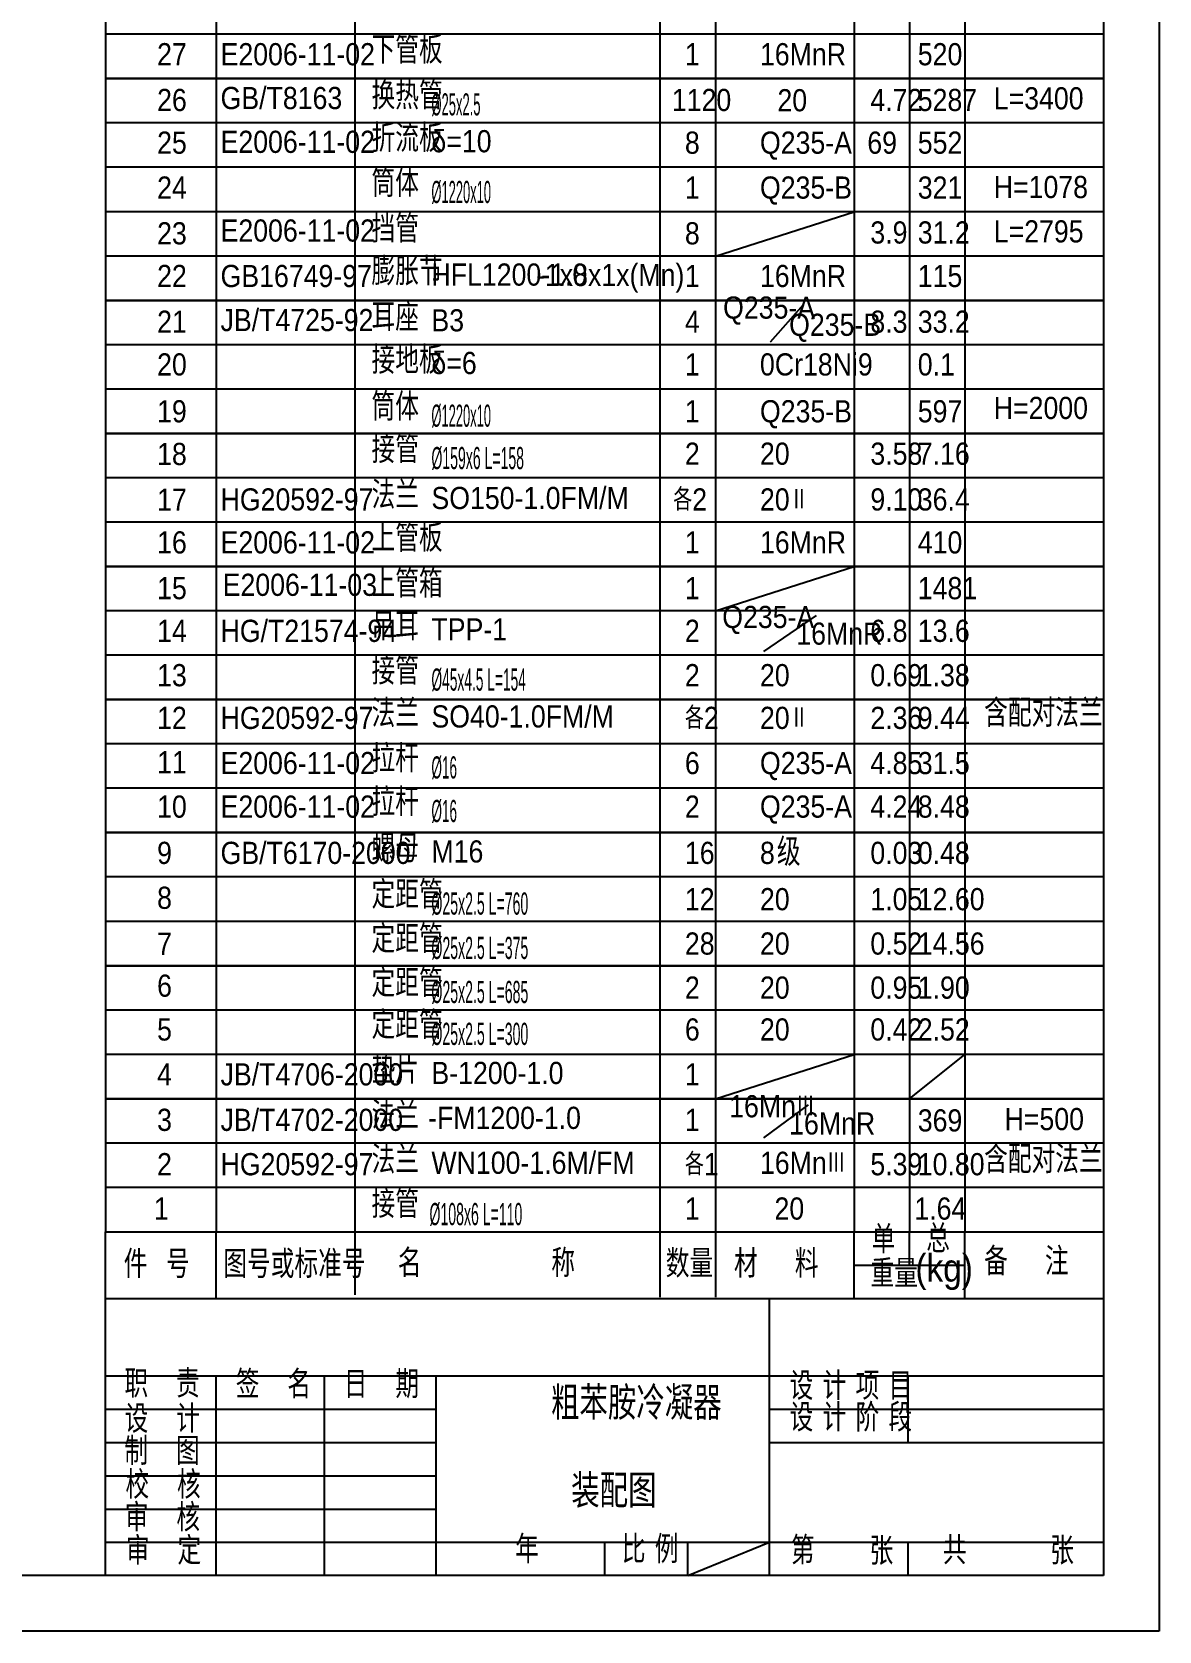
# Model space of a CAD drawing. Extents: x -3738 to 8162, y -7789 to 9011.
# Drawn here: x 4098 to 8162, y -7789 to -2020 of the extents above; entities that cross this region are included whole.
import ezdxf
from ezdxf.enums import TextEntityAlignment as Align

# ---------------------------------------------------------------- set-up
doc = ezdxf.new("R2010")
doc.units = 0
for name, color, linetype in [('1', 7, 'Continuous'), ('11', 3, 'Continuous'), ('2', 4, 'Continuous'), ('21', 7, 'Continuous'), ('25', 4, 'Continuous')]:
    doc.layers.add(name, color=color, linetype=linetype)
doc.styles.add('style1', font='cadt_en.shx', dxfattribs={"width": 0.531562, "bigfont": 'cadt_hz.shx'})
doc.styles.add('style100', font='cadt_en.shx', dxfattribs={"width": 0.474971, "bigfont": 'cadt_hz.shx'})
doc.styles.add('style45', font='cadt_en.shx', dxfattribs={"width": 0.475435, "bigfont": 'cadt_hz.shx'})
doc.styles.add('style46', font='cadt_en.shx', dxfattribs={"width": 0.475495, "bigfont": 'cadt_hz.shx'})
doc.styles.add('style47', font='cadt_en.shx', dxfattribs={"width": 0.47548, "bigfont": 'cadt_hz.shx'})
doc.styles.add('style48', font='cadt_en.shx', dxfattribs={"width": 0.475435, "bigfont": 'cadt_hz.shx'})
doc.styles.add('style49', font='cadt_en.shx', dxfattribs={"width": 0.455837, "bigfont": 'cadt_hz.shx'})
doc.styles.add('style50', font='cadt_en.shx', dxfattribs={"width": 0.455837, "bigfont": 'cadt_hz.shx'})
doc.styles.add('style51', font='cadt_en.shx', dxfattribs={"width": 0.435124, "bigfont": 'cadt_hz.shx'})
doc.styles.add('style52', font='cadt_en.shx', dxfattribs={"width": 0.435124, "bigfont": 'cadt_hz.shx'})
doc.styles.add('style73', font='cadt_en.shx', dxfattribs={"width": 0.4377, "bigfont": 'cadt_hz.shx'})
doc.styles.add('style87', font='cadt_en.shx', dxfattribs={"width": 0.473635, "bigfont": 'cadt_hz.shx'})
doc.styles.add('style88', font='cadt_en.shx', dxfattribs={"width": 0.46365, "bigfont": 'cadt_hz.shx'})

# ---------------------------------------------------------------- blocks, each defined once
blk = doc.blocks.new('*U76')
at = {"layer": '25'}
for p, q in [((8162.2, 9011.3), (8162.2, -7788.7)), ((8162.2, -7788.7), (-3717.8, -7788.7))]:
    blk.add_line(p, q, dxfattribs=at)
blk = doc.blocks.new('*U205')
at = {"layer": '1'}
for p, q in [((7962.2, 8811.3), (7962.2, -7588.7)), ((7962.2, -7588.7), (-3217.8, -7588.7))]:
    blk.add_line(p, q, dxfattribs=at)
blk = doc.blocks.new('*U210')
at = {"layer": '1'}
blk.add_line((4362.2, -1868.7), (4362.2, -2028.7), dxfattribs=at)
at = {"layer": '2'}
for p, q in [((7962.2, -1868.7), (4362.2, -1868.7, 1)), ((4762.2, -1868.7), (4762.2, -2028.7)), ((5262.2, -1868.7), (5262.2, -2028.7)), ((6362.2, -1868.7), (6362.2, -2028.7)), ((6562.2, -1868.7), (6562.2, -2028.7)), ((7062.2, -1868.7), (7062.2, -2028.7)), ((7262.2, -1868.7), (7262.2, -2028.7)), ((7462.2, -1868.7), (7462.2, -2028.7)), ((7962.2, -1868.7), (7962.2, -2028.7))]:
    blk.add_line(p, q, dxfattribs=at)
blk = doc.blocks.new('*U211')
at = {"layer": '1'}
blk.add_line((4362.2, -2028.7), (4362.2, -2188.7), dxfattribs=at)
at = {"layer": '2'}
for p, q in [((7962.2, -2028.7), (4362.2, -2028.7, 1)), ((4762.2, -2028.7), (4762.2, -2188.7)), ((5262.2, -2028.7), (5262.2, -2188.7)), ((6362.2, -2028.7), (6362.2, -2188.7)), ((6562.2, -2028.7), (6562.2, -2188.7)), ((7062.2, -2028.7), (7062.2, -2188.7)), ((7262.2, -2028.7), (7262.2, -2188.7)), ((7462.2, -2028.7), (7462.2, -2188.7)), ((7962.2, -2028.7), (7962.2, -2188.7))]:
    blk.add_line(p, q, dxfattribs=at)
blk = doc.blocks.new('*U212')
at = {"layer": '1'}
blk.add_line((4362.2, -2188.7), (4362.2, -2348.7), dxfattribs=at)
at = {"layer": '2'}
for p, q in [((7962.2, -2188.7), (4362.2, -2188.7, 1)), ((4762.2, -2188.7), (4762.2, -2348.7)), ((5262.2, -2188.7), (5262.2, -2348.7)), ((6362.2, -2188.7), (6362.2, -2348.7)), ((6562.2, -2188.7), (6562.2, -2348.7)), ((7062.2, -2188.7), (7062.2, -2348.7)), ((7262.2, -2188.7), (7262.2, -2348.7)), ((7462.2, -2188.7), (7462.2, -2348.7)), ((7962.2, -2188.7), (7962.2, -2348.7))]:
    blk.add_line(p, q, dxfattribs=at)
blk = doc.blocks.new('*U213')
at = {"layer": '1'}
blk.add_line((4362.2, -2348.7), (4362.2, -2508.7), dxfattribs=at)
at = {"layer": '2'}
for p, q in [((7962.2, -2348.7), (4362.2, -2348.7, 1)), ((4762.2, -2348.7), (4762.2, -2508.7)), ((5262.2, -2348.7), (5262.2, -2508.7)), ((6362.2, -2348.7), (6362.2, -2508.7)), ((6562.2, -2348.7), (6562.2, -2508.7)), ((7062.2, -2348.7), (7062.2, -2508.7)), ((7262.2, -2348.7), (7262.2, -2508.7)), ((7462.2, -2348.7), (7462.2, -2508.7)), ((7962.2, -2348.7), (7962.2, -2508.7))]:
    blk.add_line(p, q, dxfattribs=at)
blk = doc.blocks.new('*U214')
at = {"layer": '1'}
blk.add_line((4362.2, -2508.7), (4362.2, -2668.7), dxfattribs=at)
at = {"layer": '2'}
for p, q in [((7962.2, -2508.7), (4362.2, -2508.7, 1)), ((4762.2, -2508.7), (4762.2, -2668.7)), ((5262.2, -2508.7), (5262.2, -2668.7)), ((6362.2, -2508.7), (6362.2, -2668.7)), ((6562.2, -2508.7), (6562.2, -2668.7)), ((7062.2, -2508.7), (7062.2, -2668.7)), ((7262.2, -2508.7), (7262.2, -2668.7)), ((7462.2, -2508.7), (7462.2, -2668.7)), ((7962.2, -2508.7), (7962.2, -2668.7))]:
    blk.add_line(p, q, dxfattribs=at)
blk = doc.blocks.new('*U215')
at = {"layer": '1'}
blk.add_line((4362.2, -2668.7), (4362.2, -2828.7), dxfattribs=at)
at = {"layer": '2'}
for p, q in [((7962.2, -2668.7), (4362.2, -2668.7, 1)), ((4762.2, -2668.7), (4762.2, -2828.7)), ((5262.2, -2668.7), (5262.2, -2828.7)), ((6362.2, -2668.7), (6362.2, -2828.7)), ((6562.2, -2668.7), (6562.2, -2828.7)), ((7062.2, -2668.7), (7062.2, -2828.7)), ((7262.2, -2668.7), (7262.2, -2828.7)), ((7462.2, -2668.7), (7462.2, -2828.7)), ((7962.2, -2668.7), (7962.2, -2828.7))]:
    blk.add_line(p, q, dxfattribs=at)
blk = doc.blocks.new('*U216')
at = {"layer": '1'}
blk.add_line((4362.2, -2828.7), (4362.2, -2988.7), dxfattribs=at)
at = {"layer": '2'}
for p, q in [((7962.2, -2828.7), (4362.2, -2828.7, 1)), ((4762.2, -2828.7), (4762.2, -2988.7)), ((5262.2, -2828.7), (5262.2, -2988.7)), ((6362.2, -2828.7), (6362.2, -2988.7)), ((6562.2, -2828.7), (6562.2, -2988.7)), ((7062.2, -2828.7), (7062.2, -2988.7)), ((7262.2, -2828.7), (7262.2, -2988.7)), ((7462.2, -2828.7), (7462.2, -2988.7)), ((7962.2, -2828.7), (7962.2, -2988.7))]:
    blk.add_line(p, q, dxfattribs=at)
blk = doc.blocks.new('*U217')
at = {"layer": '1'}
blk.add_line((4362.2, -2988.7), (4362.2, -3148.7), dxfattribs=at)
at = {"layer": '2'}
for p, q in [((7962.2, -2988.7), (4362.2, -2988.7, 1)), ((4762.2, -2988.7), (4762.2, -3148.7)), ((5262.2, -2988.7), (5262.2, -3148.7)), ((6362.2, -2988.7), (6362.2, -3148.7)), ((6562.2, -2988.7), (6562.2, -3148.7)), ((7062.2, -2988.7), (7062.2, -3148.7)), ((7262.2, -2988.7), (7262.2, -3148.7)), ((7462.2, -2988.7), (7462.2, -3148.7)), ((7962.2, -2988.7), (7962.2, -3148.7))]:
    blk.add_line(p, q, dxfattribs=at)
blk = doc.blocks.new('*U218')
at = {"layer": '1'}
blk.add_line((4362.2, -3148.7), (4362.2, -3308.7), dxfattribs=at)
at = {"layer": '2'}
for p, q in [((7962.2, -3148.7), (4362.2, -3148.7, 1)), ((4762.2, -3148.7), (4762.2, -3308.7)), ((5262.2, -3148.7), (5262.2, -3308.7)), ((6362.2, -3148.7), (6362.2, -3308.7)), ((6562.2, -3148.7), (6562.2, -3308.7)), ((7062.2, -3148.7), (7062.2, -3308.7)), ((7262.2, -3148.7), (7262.2, -3308.7)), ((7462.2, -3148.7), (7462.2, -3308.7)), ((7962.2, -3148.7), (7962.2, -3308.7))]:
    blk.add_line(p, q, dxfattribs=at)
blk = doc.blocks.new('*U219')
at = {"layer": '1'}
blk.add_line((4362.2, -3308.7), (4362.2, -3468.7), dxfattribs=at)
at = {"layer": '2'}
for p, q in [((7962.2, -3308.7), (4362.2, -3308.7, 1)), ((4762.2, -3308.7), (4762.2, -3468.7)), ((5262.2, -3308.7), (5262.2, -3468.7)), ((6362.2, -3308.7), (6362.2, -3468.7)), ((6562.2, -3308.7), (6562.2, -3468.7)), ((7062.2, -3308.7), (7062.2, -3468.7)), ((7262.2, -3308.7), (7262.2, -3468.7)), ((7462.2, -3308.7), (7462.2, -3468.7)), ((7962.2, -3308.7), (7962.2, -3468.7))]:
    blk.add_line(p, q, dxfattribs=at)
blk = doc.blocks.new('*U220')
at = {"layer": '1'}
blk.add_line((4362.2, -3468.7), (4362.2, -3628.7), dxfattribs=at)
at = {"layer": '2'}
for p, q in [((7962.2, -3468.7), (4362.2, -3468.7, 1)), ((4762.2, -3468.7), (4762.2, -3628.7)), ((5262.2, -3468.7), (5262.2, -3628.7)), ((6362.2, -3468.7), (6362.2, -3628.7)), ((6562.2, -3468.7), (6562.2, -3628.7)), ((7062.2, -3468.7), (7062.2, -3628.7)), ((7262.2, -3468.7), (7262.2, -3628.7)), ((7462.2, -3468.7), (7462.2, -3628.7)), ((7962.2, -3468.7), (7962.2, -3628.7))]:
    blk.add_line(p, q, dxfattribs=at)
blk = doc.blocks.new('*U221')
at = {"layer": '1'}
blk.add_line((4362.2, -3628.7), (4362.2, -3788.7), dxfattribs=at)
at = {"layer": '2'}
for p, q in [((7962.2, -3628.7), (4362.2, -3628.7, 1)), ((4762.2, -3628.7), (4762.2, -3788.7)), ((5262.2, -3628.7), (5262.2, -3788.7)), ((6362.2, -3628.7), (6362.2, -3788.7)), ((6562.2, -3628.7), (6562.2, -3788.7)), ((7062.2, -3628.7), (7062.2, -3788.7)), ((7262.2, -3628.7), (7262.2, -3788.7)), ((7462.2, -3628.7), (7462.2, -3788.7)), ((7962.2, -3628.7), (7962.2, -3788.7))]:
    blk.add_line(p, q, dxfattribs=at)
blk = doc.blocks.new('*U222')
at = {"layer": '1'}
blk.add_line((4362.2, -3788.7), (4362.2, -3948.7), dxfattribs=at)
at = {"layer": '2'}
for p, q in [((7962.2, -3788.7), (4362.2, -3788.7, 1)), ((4762.2, -3788.7), (4762.2, -3948.7)), ((5262.2, -3788.7), (5262.2, -3948.7)), ((6362.2, -3788.7), (6362.2, -3948.7)), ((6562.2, -3788.7), (6562.2, -3948.7)), ((7062.2, -3788.7), (7062.2, -3948.7)), ((7262.2, -3788.7), (7262.2, -3948.7)), ((7462.2, -3788.7), (7462.2, -3948.7)), ((7962.2, -3788.7), (7962.2, -3948.7))]:
    blk.add_line(p, q, dxfattribs=at)
blk = doc.blocks.new('*U223')
at = {"layer": '1'}
blk.add_line((4362.2, -3948.7), (4362.2, -4108.7), dxfattribs=at)
at = {"layer": '2'}
for p, q in [((7962.2, -3948.7), (4362.2, -3948.7, 1)), ((4762.2, -3948.7), (4762.2, -4108.7)), ((5262.2, -3948.7), (5262.2, -4108.7)), ((6362.2, -3948.7), (6362.2, -4108.7)), ((6562.2, -3948.7), (6562.2, -4108.7)), ((7062.2, -3948.7), (7062.2, -4108.7)), ((7262.2, -3948.7), (7262.2, -4108.7)), ((7462.2, -3948.7), (7462.2, -4108.7)), ((7962.2, -3948.7), (7962.2, -4108.7))]:
    blk.add_line(p, q, dxfattribs=at)
blk = doc.blocks.new('*U224')
at = {"layer": '1'}
blk.add_line((4362.2, -4108.7), (4362.2, -4268.7), dxfattribs=at)
at = {"layer": '2'}
for p, q in [((7962.2, -4108.7), (4362.2, -4108.7, 1)), ((4762.2, -4108.7), (4762.2, -4268.7)), ((5262.2, -4108.7), (5262.2, -4268.7)), ((6362.2, -4108.7), (6362.2, -4268.7)), ((6562.2, -4108.7), (6562.2, -4268.7)), ((7062.2, -4108.7), (7062.2, -4268.7)), ((7262.2, -4108.7), (7262.2, -4268.7)), ((7462.2, -4108.7), (7462.2, -4268.7)), ((7962.2, -4108.7), (7962.2, -4268.7))]:
    blk.add_line(p, q, dxfattribs=at)
blk = doc.blocks.new('*U225')
at = {"layer": '1'}
blk.add_line((4362.2, -4268.7), (4362.2, -4428.7), dxfattribs=at)
at = {"layer": '2'}
for p, q in [((7962.2, -4268.7), (4362.2, -4268.7, 1)), ((4762.2, -4268.7), (4762.2, -4428.7)), ((5262.2, -4268.7), (5262.2, -4428.7)), ((6362.2, -4268.7), (6362.2, -4428.7)), ((6562.2, -4268.7), (6562.2, -4428.7)), ((7062.2, -4268.7), (7062.2, -4428.7)), ((7262.2, -4268.7), (7262.2, -4428.7)), ((7462.2, -4268.7), (7462.2, -4428.7)), ((7962.2, -4268.7), (7962.2, -4428.7))]:
    blk.add_line(p, q, dxfattribs=at)
blk = doc.blocks.new('*U226')
at = {"layer": '1'}
blk.add_line((4362.2, -4428.7), (4362.2, -4588.7), dxfattribs=at)
at = {"layer": '2'}
for p, q in [((7962.2, -4428.7), (4362.2, -4428.7, 1)), ((4762.2, -4428.7), (4762.2, -4588.7)), ((5262.2, -4428.7), (5262.2, -4588.7)), ((6362.2, -4428.7), (6362.2, -4588.7)), ((6562.2, -4428.7), (6562.2, -4588.7)), ((7062.2, -4428.7), (7062.2, -4588.7)), ((7262.2, -4428.7), (7262.2, -4588.7)), ((7462.2, -4428.7), (7462.2, -4588.7)), ((7962.2, -4428.7), (7962.2, -4588.7))]:
    blk.add_line(p, q, dxfattribs=at)
blk = doc.blocks.new('*U227')
at = {"layer": '1'}
blk.add_line((4362.2, -4588.7), (4362.2, -4748.7), dxfattribs=at)
at = {"layer": '2'}
for p, q in [((7962.2, -4588.7), (4362.2, -4588.7, 1)), ((4762.2, -4588.7), (4762.2, -4748.7)), ((5262.2, -4588.7), (5262.2, -4748.7)), ((6362.2, -4588.7), (6362.2, -4748.7)), ((6562.2, -4588.7), (6562.2, -4748.7)), ((7062.2, -4588.7), (7062.2, -4748.7)), ((7262.2, -4588.7), (7262.2, -4748.7)), ((7462.2, -4588.7), (7462.2, -4748.7)), ((7962.2, -4588.7), (7962.2, -4748.7))]:
    blk.add_line(p, q, dxfattribs=at)
blk = doc.blocks.new('*U228')
at = {"layer": '1'}
blk.add_line((4362.2, -4748.7), (4362.2, -4908.7), dxfattribs=at)
at = {"layer": '2'}
for p, q in [((7962.2, -4748.7), (4362.2, -4748.7, 1)), ((4762.2, -4748.7), (4762.2, -4908.7)), ((5262.2, -4748.7), (5262.2, -4908.7)), ((6362.2, -4748.7), (6362.2, -4908.7)), ((6562.2, -4748.7), (6562.2, -4908.7)), ((7062.2, -4748.7), (7062.2, -4908.7)), ((7262.2, -4748.7), (7262.2, -4908.7)), ((7462.2, -4748.7), (7462.2, -4908.7)), ((7962.2, -4748.7), (7962.2, -4908.7))]:
    blk.add_line(p, q, dxfattribs=at)
blk = doc.blocks.new('*U229')
at = {"layer": '1'}
blk.add_line((4362.2, -4908.7), (4362.2, -5068.7), dxfattribs=at)
at = {"layer": '2'}
for p, q in [((7962.2, -4908.7), (4362.2, -4908.7, 1)), ((4762.2, -4908.7), (4762.2, -5068.7)), ((5262.2, -4908.7), (5262.2, -5068.7)), ((6362.2, -4908.7), (6362.2, -5068.7)), ((6562.2, -4908.7), (6562.2, -5068.7)), ((7062.2, -4908.7), (7062.2, -5068.7)), ((7262.2, -4908.7), (7262.2, -5068.7)), ((7462.2, -4908.7), (7462.2, -5068.7)), ((7962.2, -4908.7), (7962.2, -5068.7))]:
    blk.add_line(p, q, dxfattribs=at)
blk = doc.blocks.new('*U230')
at = {"layer": '1'}
blk.add_line((4362.2, -5068.7), (4362.2, -5228.7), dxfattribs=at)
at = {"layer": '2'}
for p, q in [((7962.2, -5068.7), (4362.2, -5068.7, 1)), ((4762.2, -5068.7), (4762.2, -5228.7)), ((5262.2, -5068.7), (5262.2, -5228.7)), ((6362.2, -5068.7), (6362.2, -5228.7)), ((6562.2, -5068.7), (6562.2, -5228.7)), ((7062.2, -5068.7), (7062.2, -5228.7)), ((7262.2, -5068.7), (7262.2, -5228.7)), ((7462.2, -5068.7), (7462.2, -5228.7)), ((7962.2, -5068.7), (7962.2, -5228.7))]:
    blk.add_line(p, q, dxfattribs=at)
blk = doc.blocks.new('*U231')
at = {"layer": '1'}
blk.add_line((4362.2, -5388.7), (4362.2, -5548.7), dxfattribs=at)
at = {"layer": '2'}
for p, q in [((7962.2, -5388.7), (4362.2, -5388.7, 1)), ((4762.2, -5388.7), (4762.2, -5548.7)), ((5262.2, -5388.7), (5262.2, -5548.7)), ((6362.2, -5388.7), (6362.2, -5548.7)), ((6562.2, -5388.7), (6562.2, -5548.7)), ((7062.2, -5388.7), (7062.2, -5548.7)), ((7262.2, -5388.7), (7262.2, -5548.7)), ((7462.2, -5388.7), (7462.2, -5548.7)), ((7962.2, -5388.7), (7962.2, -5548.7))]:
    blk.add_line(p, q, dxfattribs=at)
blk = doc.blocks.new('*U232')
at = {"layer": '1'}
blk.add_line((4362.2, -5708.7), (4362.2, -5868.7), dxfattribs=at)
at = {"layer": '2'}
for p, q in [((7962.2, -5708.7), (4362.2, -5708.7, 1)), ((4762.2, -5708.7), (4762.2, -5868.7)), ((5262.2, -5708.7), (5262.2, -5868.7)), ((6362.2, -5708.7), (6362.2, -5868.7)), ((6562.2, -5708.7), (6562.2, -5868.7)), ((7062.2, -5708.7), (7062.2, -5868.7)), ((7262.2, -5708.7), (7262.2, -5868.7)), ((7462.2, -5708.7), (7462.2, -5868.7)), ((7962.2, -5708.7), (7962.2, -5868.7))]:
    blk.add_line(p, q, dxfattribs=at)
blk = doc.blocks.new('*U233')
at = {"layer": '1'}
blk.add_line((4362.2, -5868.7), (4362.2, -6028.7), dxfattribs=at)
at = {"layer": '2'}
for p, q in [((7962.2, -5868.7), (4362.2, -5868.7, 1)), ((4762.2, -5868.7), (4762.2, -6028.7)), ((5262.2, -5868.7), (5262.2, -6028.7)), ((6362.2, -5868.7), (6362.2, -6028.7)), ((6562.2, -5868.7), (6562.2, -6028.7)), ((7062.2, -5868.7), (7062.2, -6028.7)), ((7262.2, -5868.7), (7262.2, -6028.7)), ((7462.2, -5868.7), (7462.2, -6028.7)), ((7962.2, -5868.7), (7962.2, -6028.7))]:
    blk.add_line(p, q, dxfattribs=at)
blk = doc.blocks.new('*U234')
at = {"layer": '1'}
blk.add_line((4362.2, -6028.7), (4362.2, -6188.7), dxfattribs=at)
at = {"layer": '2'}
for p, q in [((7962.2, -6028.7), (4362.2, -6028.7, 1)), ((4762.2, -6028.7), (4762.2, -6188.7)), ((5262.2, -6028.7), (5262.2, -6188.7)), ((6362.2, -6028.7), (6362.2, -6188.7)), ((6562.2, -6028.7), (6562.2, -6188.7)), ((7062.2, -6028.7), (7062.2, -6188.7)), ((7262.2, -6028.7), (7262.2, -6188.7)), ((7462.2, -6028.7), (7462.2, -6188.7)), ((7962.2, -6028.7), (7962.2, -6188.7))]:
    blk.add_line(p, q, dxfattribs=at)
blk = doc.blocks.new('*U235')
at = {"layer": '1'}
blk.add_line((4362.2, -6188.7), (4362.2, -6348.7), dxfattribs=at)
at = {"layer": '2'}
for p, q in [((7962.2, -6188.7), (4362.2, -6188.7, 1)), ((4762.2, -6188.7), (4762.2, -6348.7)), ((5262.2, -6188.7), (5262.2, -6348.7)), ((6362.2, -6188.7), (6362.2, -6348.7)), ((6562.2, -6188.7), (6562.2, -6348.7)), ((7062.2, -6188.7), (7062.2, -6348.7)), ((7262.2, -6188.7), (7262.2, -6348.7)), ((7462.2, -6188.7), (7462.2, -6348.7)), ((7962.2, -6188.7), (7962.2, -6348.7))]:
    blk.add_line(p, q, dxfattribs=at)
blk = doc.blocks.new('*U236')
at = {"layer": '1'}
blk.add_line((4362.2, -5228.7), (4362.2, -5388.7), dxfattribs=at)
at = {"layer": '2'}
for p, q in [((7962.2, -5228.7), (4362.2, -5228.7, 1)), ((4762.2, -5228.7), (4762.2, -5388.7)), ((5262.2, -5228.7), (5262.2, -5388.7)), ((6362.2, -5228.7), (6362.2, -5388.7)), ((6562.2, -5228.7), (6562.2, -5388.7)), ((7062.2, -5228.7), (7062.2, -5388.7)), ((7262.2, -5228.7), (7262.2, -5388.7)), ((7462.2, -5228.7), (7462.2, -5388.7)), ((7962.2, -5228.7), (7962.2, -5388.7))]:
    blk.add_line(p, q, dxfattribs=at)

msp = doc.modelspace()

# ---------------------------------------------------------------- linework, layer by layer
at = {"layer": '1'}
for p, q in [((4362.15543, -5548.68941), (4362.15543, -5708.68941)), ((4362.15543, -6588.68941), (4362.15543, -6348.68941)), ((4362.15543, -6588.68941), (7962.15543, -6588.68941)), ((4362.15543, -7588.68941), (4362.15543, -6588.68941))]:
    msp.add_line(p, q, dxfattribs=at)
at = {"layer": '2'}
for p, q in [((4362.15543, -2188.68941), (7962.15543, -2188.68941)), ((6562.15543, -2828.68941), (7062.15543, -2668.68941, 1)), ((4362.15543, -2988.68941), (7962.15543, -2988.68941)), ((6761.15543, -3138.68941), (6880.40835, -3003.86084, 1)), ((4362.15543, -3468.68941), (7962.15543, -3468.68941)), ((4362.15543, -3948.68941), (7962.15543, -3948.68941)), ((6562.15543, -4108.68941), (7062.15543, -3948.68941, 1)), ((6737.15543, -4254.68941), (6926.33796, -4125.65077, 1)), ((4362.15543, -4428.68941), (7962.15543, -4428.68941)), ((4362.15543, -4908.68941), (7962.15543, -4908.68941)), ((4362.15543, -5388.68941), (7962.15543, -5388.68941)), ((7962.15543, -5548.68941), (4362.15543, -5548.68941, 1)), ((4762.15543, -5548.68941), (4762.15543, -5708.68941)), ((5262.15543, -5548.68941), (5262.15543, -5708.68941)), ((6362.15543, -5548.68941), (6362.15543, -5708.68941)), ((6562.15543, -5548.68941), (6562.15543, -5708.68941)), ((7062.15543, -5548.68941), (7062.15543, -5708.68941)), ((7262.15543, -5548.68941), (7262.15543, -5708.68941)), ((7462.15543, -5548.68941), (7462.15543, -5708.68941)), ((7962.15543, -5548.68941), (7962.15543, -5708.68941)), ((6562.15543, -5868.68941), (7062.15543, -5708.68941, 1)), ((7262.15543, -5868.68941), (7462.15543, -5708.68941)), ((4362.15543, -5868.68941), (7962.15543, -5868.68941)), ((6737.19293, -6009.68941), (6898.17796, -5891.01414, 1)), ((4362.15543, -6348.68941), (7962.15543, -6348.68941)), ((7262.15543, -6468.68941), (7262.15543, -6348.68941)), ((7062.15543, -6468.68941), (7262.15543, -6468.68941)), ((7262.15543, -6468.68941), (7462.15543, -6468.68941)), ((6463.20438, -7588.68941), (6756.91067, -7468.68941, 1))]:
    msp.add_line(p, q, dxfattribs=at)
at = {"layer": '21'}
for p, q in [((6756.91067, -7588.68941), (6756.91067, -6588.68941)), ((4362.15543, -6868.68941), (7962.15543, -6868.68941)), ((4761.80578, -7588.68941), (4761.80578, -6868.68941)), ((5152.71486, -7588.68941), (5152.71486, -6868.68941)), ((5554.81276, -7588.68941), (5554.81276, -6868.68941)), ((7257.47012, -7108.68941), (7257.47012, -6868.68941)), ((4362.15543, -6988.68941), (5554.81276, -6988.68941)), ((6756.91067, -6988.68941), (7962.15543, -6988.68941)), ((4362.15543, -7108.68941), (5554.81276, -7108.68941)), ((6756.91067, -7108.68941), (7962.15543, -7108.68941)), ((4362.15543, -7228.68941), (5554.81276, -7228.68941)), ((4362.15543, -7348.68941), (5554.81276, -7348.68941)), ((4362.15543, -7468.68941), (5554.81276, -7468.68941)), ((5554.81276, -7468.68941), (7962.15543, -7468.68941)), ((6163.20438, -7588.68941), (6163.20438, -7468.68941)), ((6463.20438, -7588.68941), (6463.20438, -7468.68941)), ((7256.91067, -7588.68941), (7256.91067, -7468.68941))]:
    msp.add_line(p, q, dxfattribs=at)
at = {"layer": '25'}
for p, q in [((4762.15543, -6588.68941), (4762.15543, -6348.68941)), ((5262.15543, -6348.68941), (5262.15543, -6576.02695)), ((6362.15543, -6348.68941), (6362.15543, -6584.46859)), ((6562.15543, -6348.68941), (6562.15543, -6584.46859)), ((7062.15543, -6588.68941), (7062.15543, -6348.68941, 0.9)), ((7462.15543, -6588.68941), (7462.15543, -6348.68941)), ((7962.15543, -6348.68941), (7962.15543, -6584.46859))]:
    msp.add_line(p, q, dxfattribs=at)

# ---------------------------------------------------------------- block references
for name in ['*U76', '*U205', '*U210', '*U211', '*U212', '*U213', '*U214', '*U215', '*U216', '*U217', '*U218', '*U219', '*U220', '*U221', '*U222', '*U223', '*U224', '*U225', '*U226', '*U227', '*U228', '*U229', '*U230', '*U236', '*U231', '*U232', '*U233', '*U234', '*U235']:
    msp.add_blockref(name, (0, 0))

# ---------------------------------------------------------------- texts
at = {"layer": '11', "style": 'style1', "width": 0.9}
for s, height, p in [('27', 80, (4548.8221, -2164.68941)), ('E2006-11-02', 80, (4777.71099, -2164.68941)), ('下管板', 100, (5322.15543, -2164.68941)), ('1', 80, (6452.3221, -2164.68941)), ('16MnR', 80, (6722.98876, -2164.68941)), ('520', 80, (7292.15543, -2164.68941)), ('换热管', 100, (5322.15543, -2329.68941)), ('26', 80, (4548.8221, -2329.68941)), ('GB/T8163', 80, (4777.71099, -2322.68941)), ('1120', 80, (6405.3221, -2329.68941)), ('20', 80, (6785.98876, -2330.68941)), ('4.72', 80, (7121.15543, -2329.68941)), ('5287', 80, (7292.15543, -2329.68941)), ('L=3400', 80, (7566.15543, -2323.68941)), ('折流板', 100, (5322.15543, -2483.68941)), ('25', 80, (4548.8221, -2483.68941)), ('E2006-11-02', 80, (4777.71099, -2480.68941)), ('δ=10', 80, (5538.20116, -2478.52148)), ('8', 80, (6452.3221, -2483.68941)), ('Q235-A', 80, (6722.98876, -2483.68941)), ('69', 80, (7110.15543, -2483.68941)), ('552', 80, (7292.15543, -2483.68941)), ('筒体', 100, (5322.15543, -2645.68941)), ('24', 80, (4548.8221, -2645.68941)), ('1', 80, (6452.3221, -2645.68941)), ('Q235-B', 80, (6722.98876, -2645.68941)), ('321', 80, (7292.15543, -2645.68941)), ('H=1078', 80, (7566.15543, -2643.68941)), ('23', 80, (4548.8221, -2810.68941)), ('E2006-11-02', 80, (4777.71099, -2800.68941)), ('挡管', 100, (5322.15543, -2810.68941)), ('8', 80, (6452.3221, -2810.68941)), ('3.9', 80, (7121.15543, -2807.68941)), ('31.2', 80, (7292.15543, -2807.68941)), ('L=2795', 80, (7566.15543, -2803.68941)), ('膨胀节', 100, (5322.15543, -2964.68941)), ('22', 80, (4548.8221, -2964.68941)), ('GB16749-97', 80, (4777.71099, -2964.68941)), ('HFL1200-1.0', 80, (5538.20116, -2959.52148)), ('1', 80, (6452.3221, -2964.68941)), ('16MnR', 80, (6722.98876, -2964.68941)), ('115', 80, (7292.15543, -2964.68941)), ('耳座', 100, (5322.15543, -3129.68941)), ('Q235-A', 80, (6589.98876, -3078.68941)), ('21', 80, (4548.8221, -3129.68941)), ('JB/T4725-92', 80, (4777.71099, -3123.68941)), ('B3', 80, (5538.20116, -3124.52148)), ('4', 80, (6452.3221, -3129.68941)), ('Q235-B', 80, (6828.15543, -3140.68941)), ('8.3', 80, (7121.15543, -3129.68941)), ('33.2', 80, (7292.15543, -3129.68941)), ('接地板', 100, (5322.15543, -3283.68941)), ('δ=6', 80, (5538.20116, -3278.52148)), ('20', 80, (4548.8221, -3283.68941)), ('1', 80, (6452.3221, -3283.68941)), ('0Cr18Ni9', 80, (6722.98876, -3283.68941)), ('0.1', 80, (7292.15543, -3283.68941)), ('筒体', 100, (5322.15543, -3452.68941)), ('H=2000', 80, (7566.15543, -3440.68941)), ('19', 80, (4548.8221, -3452.68941)), ('1', 80, (6452.3221, -3452.68941)), ('Q235-B', 80, (6722.98876, -3452.68941)), ('597', 80, (7292.15543, -3452.68941)), ('18', 80, (4548.8221, -3606.68941)), ('接管', 100, (5322.15543, -3605.68941)), ('2', 80, (6452.3221, -3605.68941)), ('20', 80, (6722.98876, -3605.68941)), ('3.58', 80, (7121.15543, -3605.68941)), ('7.16', 80, (7292.15543, -3605.68941)), ('法兰', 100, (5322.15543, -3770.68941)), ('17', 80, (4548.8221, -3771.68941)), ('HG20592-97', 80, (4777.71099, -3770.68941)), ('SO150-1.0FM/M', 80, (5538.20116, -3765.52148)), ('各2', 80, (6410.3221, -3770.68941)), ('20Ⅱ', 80, (6722.98876, -3770.68941)), ('9.10', 80, (7121.15543, -3770.68941)), ('36.4', 80, (7292.15543, -3770.68941)), ('上管板', 100, (5322.15543, -3925.68941)), ('16', 80, (4548.8221, -3925.68941)), ('E2006-11-02', 80, (4777.71099, -3925.68941)), ('1', 80, (6452.3221, -3925.68941)), ('16MnR', 80, (6722.98876, -3925.68941)), ('410', 80, (7292.15543, -3925.68941)), ('E2006-11-03', 80, (4785.33796, -4078.65077)), ('上管箱', 100, (5322.15543, -4090.68941)), ('15', 80, (4548.8221, -4090.68941)), ('1', 80, (6452.3221, -4090.68941)), ('1481', 80, (7292.15543, -4090.68941)), ('Q235-A', 80, (6586.98876, -4194.68941)), ('14', 80, (4548.8221, -4244.68941)), ('HG/T21574-94', 80, (4777.71099, -4244.68941)), ('吊耳', 100, (5322.15543, -4244.68941)), ('TPP-1', 80, (5538.20116, -4239.52148)), ('2', 80, (6452.3221, -4244.68941)), ('16MnR', 80, (6854.15543, -4254.68941)), ('6.8', 80, (7121.15543, -4244.68941)), ('13.6', 80, (7292.15543, -4244.68941)), ('接管', 100, (5322.15543, -4404.68941)), ('13', 80, (4548.8221, -4404.68941)), ('2', 80, (6452.3221, -4404.68941)), ('20', 80, (6722.98876, -4404.68941)), ('0.69', 80, (7121.15543, -4404.68941)), ('1.38', 80, (7292.15543, -4404.68941)), ('法兰', 100, (5322.15543, -4558.68941)), ('含配对法兰', 100, (7531.49497, -4557.32746)), ('12', 80, (4548.8221, -4558.68941)), ('HG20592-97', 80, (4777.71099, -4558.68941)), ('SO40-1.0FM/M', 80, (5538.20116, -4553.52148)), ('各2', 80, (6452.3221, -4558.68941)), ('20Ⅱ', 80, (6722.98876, -4558.68941)), ('2.36', 80, (7121.15543, -4558.68941)), ('9.44', 80, (7292.15543, -4558.68941)), ('拉杆', 100, (5322.15543, -4721.68941)), ('11', 80, (4548.8221, -4718.68941)), ('E2006-11-02', 80, (4777.71099, -4721.68941)), ('6', 80, (6452.3221, -4721.68941)), ('Q235-A', 80, (6722.98876, -4721.68941)), ('4.85', 80, (7121.15543, -4721.68941)), ('31.5', 80, (7292.15543, -4721.68941)), ('10', 80, (4548.8221, -4878.68941)), ('E2006-11-02', 80, (4777.71099, -4878.68941)), ('拉杆', 100, (5322.15543, -4878.68941)), ('2', 80, (6452.3221, -4878.68941)), ('Q235-A', 80, (6722.98876, -4878.68941)), ('4.24', 80, (7121.15543, -4878.68941)), ('8.48', 80, (7292.15543, -4878.68941)), ('9', 80, (4548.8221, -5045.68941)), ('GB/T6170-2000', 80, (4777.71099, -5045.68941)), ('螺母', 100, (5322.15543, -5045.68941)), ('M16', 80, (5538.20116, -5040.52148)), ('16', 80, (6452.3221, -5045.68941)), ('8', 80, (6722.98876, -5045.68941)), ('级', 100, (6784.15543, -5058.68941)), ('0.03', 80, (7121.15543, -5045.68941)), ('0.48', 80, (7292.15543, -5045.68941)), ('定距管', 100, (5322.15543, -5212.68941)), ('8', 80, (4548.8221, -5207.68941)), ('12', 80, (6452.3221, -5212.68941)), ('20', 80, (6722.98876, -5212.68941)), ('1.05', 80, (7121.15543, -5212.68941)), ('12.60', 80, (7292.15543, -5212.68941)), ('定距管', 100, (5322.15543, -5372.68941)), ('7', 80, (4548.8221, -5373.68941)), ('28', 80, (6452.3221, -5372.68941)), ('20', 80, (6722.98876, -5372.68941)), ('0.52', 80, (7121.15543, -5372.68941)), ('14.56', 80, (7292.15543, -5372.68941)), ('6', 80, (4548.8221, -5524.68941)), ('定距管', 100, (5322.15543, -5531.68941)), ('2', 80, (6452.3221, -5531.68941)), ('20', 80, (6722.98876, -5531.68941)), ('0.95', 80, (7121.15543, -5531.68941)), ('1.90', 80, (7292.15543, -5531.68941)), ('5', 80, (4548.8221, -5682.68941)), ('定距管', 100, (5322.15543, -5682.68941)), ('6', 80, (6452.3221, -5682.68941)), ('20', 80, (6722.98876, -5682.68941)), ('0.42', 80, (7121.15543, -5682.68941)), ('2.52', 80, (7292.15543, -5682.68941)), ('垫片', 100, (5322.15543, -5844.68941)), ('4', 80, (4548.8221, -5844.68941)), ('JB/T4706-2000', 80, (4777.71099, -5844.68941)), ('B-1200-1.0', 80, (5538.20116, -5839.52148)), ('1', 80, (6452.3221, -5844.68941)), ('法兰', 100, (5322.15543, -6008.68941)), ('16MnⅢ', 80, (6611.98876, -5959.68941)), ('3', 80, (4548.8221, -6008.68941)), ('JB/T4702-2000', 80, (4777.71099, -6008.68941)), ('-FM1200-1.0', 80, (5526.20116, -6001.52148)), ('1', 80, (6452.3221, -6008.68941)), ('16MnR', 80, (6828.19293, -6021.68941)), ('369', 80, (7292.15543, -6010.68941)), ('H=500', 80, (7605.17796, -6006.01414)), ('法兰', 100, (5322.15543, -6168.68941)), ('WN100-1.6M/FM', 80, (5538.20116, -6163.52148)), ('各1', 80, (6452.3221, -6168.68941)), ('含配对法兰', 100, (7531.49497, -6167.32746)), ('2', 80, (4548.8221, -6168.68941)), ('HG20592-97', 80, (4777.71099, -6168.68941)), ('16MnⅢ', 80, (6722.98876, -6163.68941)), ('5.39', 80, (7121.15543, -6168.68941)), ('10.80', 80, (7292.15543, -6168.68941)), ('1', 80, (4537.12602, -6328.68941)), ('接管', 100, (5322.15543, -6328.68941)), ('1', 80, (6452.3221, -6328.68941)), ('20', 80, (6775.48876, -6328.68941)), ('1.64', 80, (7279.93321, -6328.68941)), ('单', 100, (7125.78043, -6456.60027)), ('总', 100, (7322.78043, -6453.60027)), ('名              称', 100, (5417.01813, -6541.89403)), ('备    注', 100, (7531.49497, -6535.32746)), ('件  号', 100, (4428.65671, -6545.44618)), ('图号或标准号', 100, (4787.67619, -6545.44618)), ('数量', 100, (6383.26961, -6543.76909)), ('材    料', 100, (6629.50759, -6543.76909)), ('重量', 100, (7121.65249, -6579.58642)), ('(kg)', 100, (7283.639, -6558.69562)), ('职   责', 100, (4431.06547, -6976.5205)), ('签   名', 100, (4832.35177, -6978.90198)), ('日   期', 100, (5222.01391, -6978.90198)), ('设 计 项 目', 100, (6829.85926, -6984.74681)), ('粗苯胺冷凝器', 120, (5969.26571, -7062.93138)), ('设   计', 100, (4431.62631, -7103.64148)), ('设 计 阶 段', 100, (6829.85927, -7098.88975)), ('制   图', 100, (4430.76268, -7219.83104)), ('校   核', 100, (4434.80372, -7341.49248)), ('装配图', 120, (6042.26571, -7379.68941)), ('审   核', 100, (4432.55103, -7459.506)), ('审   定', 100, (4436.59209, -7579.21313)), ('年', 100, (5840.10502, -7574.17274)), ('比 例', 100, (6225.04185, -7574.17274)), ('第', 100, (6834.39215, -7578.09486)), ('共', 100, (7382.53622, -7577.96512)), ('张', 100, (7118.26429, -7580.10417)), ('张', 100, (7769.71522, -7579.03349))]:
    msp.add_text(s, height=height, dxfattribs=at).set_placement(p, align=Align.BOTTOM_LEFT)
at = {"layer": '11', "char_height": 80, "attachment_point": 7}
for s, insert, style in [('%%c25x2.5', (5538.20116, -2324.52148), 'style73'), ('%%c1220x10', (5538.20116, -2640.52148), 'style52'), ('%%c1220x10', (5538.20116, -3447.52148), 'style51'), ('%%c159x6 L=158', (5538.20116, -3600.52148), 'style87'), ('%%c45x4.5 L=154', (5538.20116, -4399.52148), 'style88'), ('%%c16', (5538.20116, -4716.52148), 'style50'), ('%%c16', (5538.20116, -4873.52148), 'style49'), ('%%c25x2.5 L=760', (5538.20116, -5207.52148), 'style48'), ('%%c25x2.5 L=375', (5538.20116, -5367.52148), 'style47'), ('%%c25x2.5 L=685', (5538.20116, -5526.52148), 'style46'), ('%%c25x2.5 L=300', (5538.20116, -5677.52148), 'style45'), ('%%c108x6 L=110', (5531.15543, -6327.68941), 'style100')]:
    msp.add_mtext(s, dxfattribs=dict(at, insert=insert, style=style))
at = {"layer": '2', "style": 'style1', "width": 0.9}
msp.add_text('-1x8x1x(Mn)', height=80, dxfattribs=at).set_placement((5915.40835, -2960.86084), align=Align.BOTTOM_LEFT)

doc.saveas('drawing.dxf')
